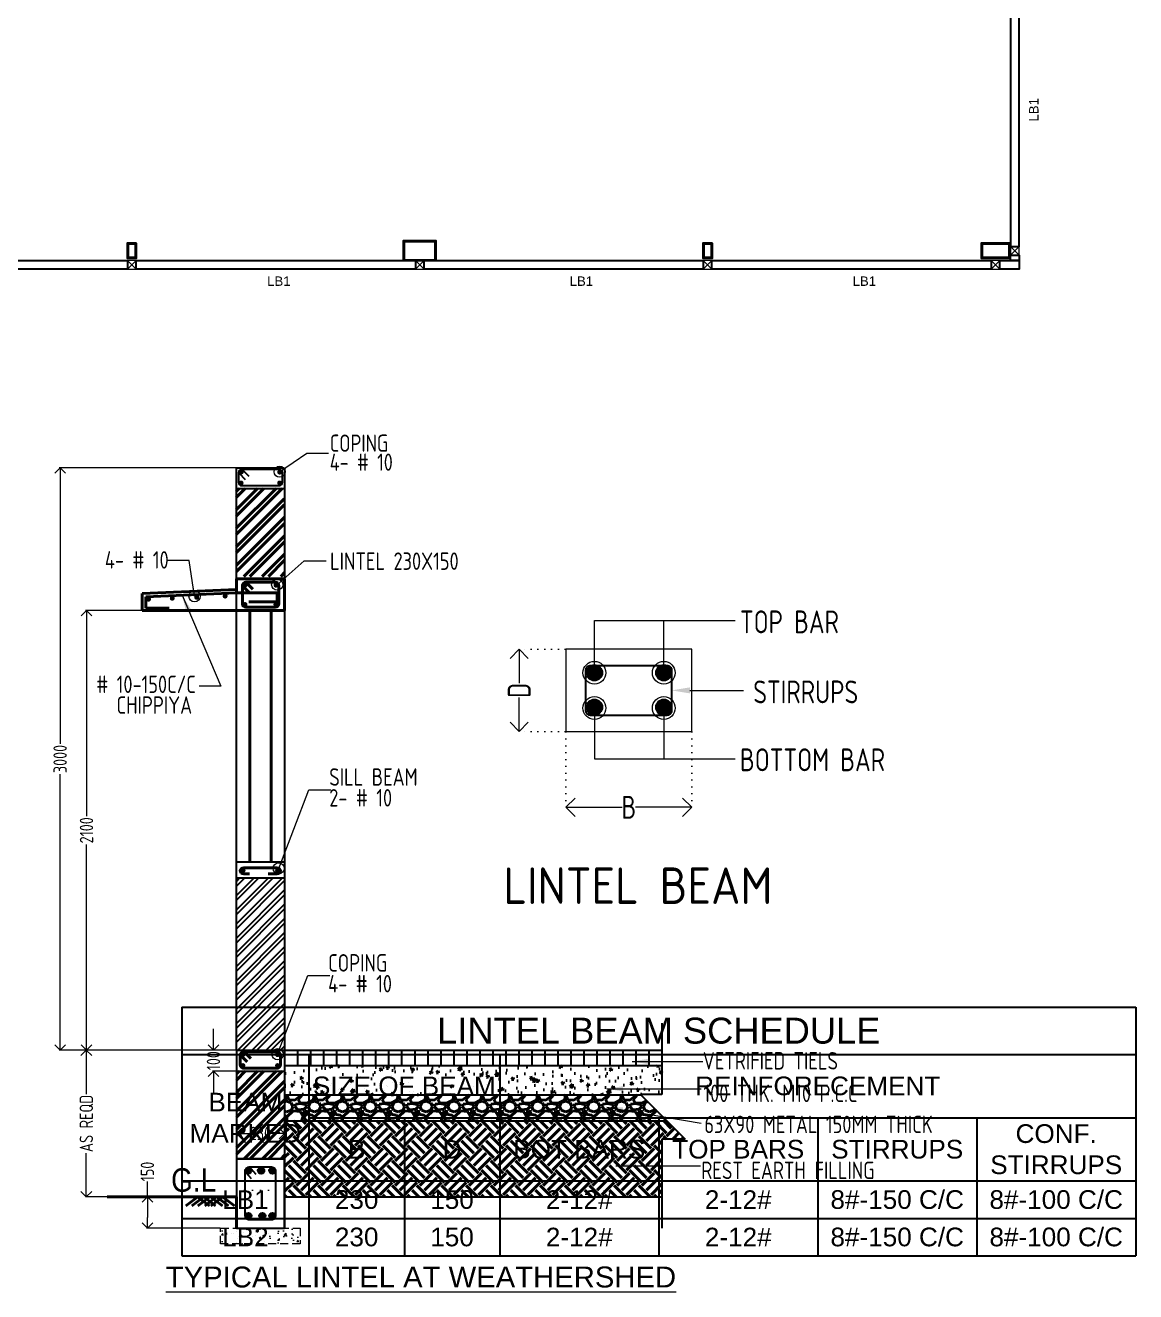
# Model space of a CAD drawing. Header units: inches. Extents: x -605 to 2991212, y -2872845 to 0.
# Drawn here: x 2612766 to 2642307, y -2129418 to -2095740 of the extents above; entities that cross this region are included whole.
import ezdxf
from ezdxf import colors
from ezdxf.entities.mleader import LeaderData, LeaderLine
from ezdxf.enums import TextEntityAlignment as Align
from ezdxf.math import Vec2, Vec3

# ---------------------------------------------------------------- set-up
doc = ezdxf.new("R2010")
doc.units = ezdxf.units.IN
doc.header["$LTSCALE"] = 600
doc.header["$MEASUREMENT"] = 0
for name, pattern in [('$AUDIT_BAD_LTYPE8', [0]), ('CONTINOUS', [0]), ('DOT', [0.25, 0, -0.25]), ('DOT2', [0.125, 0, -0.125]), ('HIDDEN', [0.375, 0.25, -0.125])]:
    doc.linetypes.add(name, pattern=pattern)
for name, color, linetype, lineweight in [('beam', 2, 'Continuous', 13), ('DIM', 251, 'Continuous', 0), ('L2', 2, 'Continuous', 20), ('L3', 3, 'Continuous', 25), ('L4', 4, 'Continuous', 30), ('L5', 10, 'Continuous', 40), ('rDIMension', 1, 'Continuous', 18), ('rPCC DASH', 9, 'HIDDEN', 15), ('rRCC 1', 3, 'Continuous', 25), ('rRCC 2', 40, 'Continuous', 15), ('rREINF 1', 1, 'Continuous', 25), ('rREINF 2', 4, 'Continuous', 25), ('rTEXT 5', 6, 'Continuous', 40), ('TEXT7', 7, 'Continuous', 30)]:
    doc.layers.add(name, color=color, linetype=linetype, lineweight=lineweight)
doc.layers.add('RC BEAM', color=130, linetype='Continuous')
doc.layers.add('see level', color=2, linetype='Continuous')
doc.layers.add('rFOUNDATION', color=7, linetype='CONTINOUS', lineweight=15, true_color=0xd26722)
doc.styles.add('DIM', font='geniso.shx', dxfattribs={"width": 0.85})
doc.styles.add('ROMANS', font='arial.ttf')
doc.styles.get("Standard").update_dxf_attribs({"font": 'arial.ttf'})
doc.styles.add('TEXT5', font='geniso.shx')
doc.dimstyles.new('DST-25$7', dxfattribs={"dimscale": 150, "dimtxt": 2.25, "dimasz": 2, "dimexe": 1.5, "dimexo": 1, "dimgap": 1, "dimtad": 1, "dimdec": 0, "dimlfac": 0.25, "dimzin": 0, "dimdsep": 46, "dimtxsty": 'ROMANS', "dimblk": 'DOT', "dimcen": 0.09, "dimdle": 1, "dimclrd": 1, "dimclre": 1, "dimclrt": 7, "dimadec": 0, "dimazin": 0, "dimtfac": 1, "dimtdec": 0, "dimtmove": 0, "dimatfit": 3, "dimfxl": 1, "dimtolj": 1, "dimtzin": 0, "dimarcsym": 0})
doc.dimstyles.new('DST-50$7', dxfattribs={"dimscale": 150, "dimtxt": 2.25, "dimasz": 2, "dimexe": 1.5, "dimexo": 1, "dimgap": 1, "dimtad": 1, "dimdec": 0, "dimlfac": 0.333333, "dimzin": 0, "dimdsep": 46, "dimtxsty": 'ROMANS', "dimblk": 'DOT', "dimcen": 0.09, "dimdle": 1, "dimclrd": 1, "dimclre": 1, "dimclrt": 7, "dimadec": 0, "dimazin": 0, "dimtfac": 1, "dimtdec": 0, "dimtmove": 0, "dimatfit": 3, "dimfxl": 1, "dimtolj": 1, "dimtzin": 0, "dimarcsym": 0})
doc.dimstyles.new('ST-100', dxfattribs={"dimscale": 100, "dimtxt": 2.5, "dimasz": 2, "dimexe": 0.18, "dimexo": 0.0625, "dimgap": 0.2, "dimtad": 0, "dimdec": 0, "dimzin": 0, "dimdsep": 46, "dimtxsty": 'DIM', "dimblk": 'OPEN90', "dimcen": 0.09, "dimclrd": 256, "dimclrt": 7, "dimadec": 0, "dimazin": 0, "dimtfac": 1, "dimtdec": 0, "dimtofl": 0, "dimtmove": 0, "dimatfit": 3, "dimldrblk": 'OPEN90', "dimfxl": 1, "dimtolj": 1, "dimtzin": 0, "dimlwd": -1, "dimarcsym": 0})
doc.dimstyles.new('ST-25', dxfattribs={"dimscale": 100, "dimtxt": 2.5, "dimasz": 2, "dimexe": 0.18, "dimexo": 0.0625, "dimgap": 0.2, "dimtad": 0, "dimdec": 0, "dimlfac": 0.25, "dimzin": 0, "dimdsep": 46, "dimtxsty": 'DIM', "dimblk": 'OPEN90', "dimcen": 0.09, "dimclrd": 256, "dimclrt": 7, "dimadec": 0, "dimazin": 0, "dimtfac": 1, "dimtdec": 0, "dimtofl": 0, "dimtmove": 0, "dimatfit": 3, "dimldrblk": 'OPEN90', "dimfxl": 1, "dimtolj": 1, "dimtzin": 0, "dimlwd": -1, "dimarcsym": 0})

# ---------------------------------------------------------------- blocks, each defined once
blk = doc.blocks.new('_Open90')
at = {"color": 0, "linetype": 'ByBlock', "lineweight": -2}
for p, q in [((0, 0), (-1, 0)), ((-0.5, 0.5), (0, 0)), ((0, 0), (-0.5, -0.5))]:
    blk.add_line(p, q, dxfattribs=at)
blk = doc.blocks.new('*D1930')
at = {"layer": 'Defpoints', "color": 0}
for p in [(1453928, -864527), (1453268, -865113), (1454637, -865113)]:
    blk.add_point(p, dxfattribs=at)
at = {"layer": 'rDIMension'}
for p, q in [((1453268, -864527), (1453268, -864244)), ((1453268, -864727), (1453268, -864913))]:
    blk.add_line(p, q, dxfattribs=at)
at = {"layer": 'rDIMension', "color": 0, "lineweight": -2}
for p, q in [((1453921, -864527), (1453250, -864527)), ((1454631, -865113), (1453250, -865113))]:
    blk.add_line(p, q, dxfattribs=at)
at = {"layer": 'rDIMension', "xscale": 200, "yscale": 200, "zscale": 200}
for p, rotation in [((1453268, -864527), 90), ((1453268, -865113), 270)]:
    blk.add_blockref('_Open90', p, dxfattribs=dict(at, rotation=rotation))
at = {"layer": 'rDIMension', "color": 7, "insert": (1453268, -864054), "char_height": 250, "attachment_point": 5, "rotation": 90, "style": 'DIM'}
blk.add_mtext('\\A1;150', dxfattribs=at)
blk = doc.blocks.new('*D1931')
at = {"layer": 'Defpoints', "color": 0}
for p in [(1454502, -861788), (1454931, -861788), (1454931, -862180)]:
    blk.add_point(p, dxfattribs=at)
at = {"layer": 'rDIMension'}
for p, q in [((1454502, -861588), (1454502, -861388)), ((1454502, -862380), (1454502, -862580))]:
    blk.add_line(p, q, dxfattribs=at)
at = {"layer": 'rDIMension', "color": 0, "lineweight": -2}
for p, q in [((1454925, -861788), (1454484, -861788)), ((1454925, -862180), (1454484, -862180))]:
    blk.add_line(p, q, dxfattribs=at)
at = {"layer": 'rDIMension', "xscale": 200, "yscale": 200, "zscale": 200}
for p, rotation in [((1454502, -861788), 270), ((1454502, -862180), 90)]:
    blk.add_blockref('_Open90', p, dxfattribs=dict(at, rotation=rotation))
at = {"layer": 'rDIMension', "color": 7, "insert": (1454502, -861984), "char_height": 250, "attachment_point": 5, "rotation": 90, "style": 'DIM'}
blk.add_mtext('\\A1;100', dxfattribs=at)
blk = doc.blocks.new('*D1932')
at = {"layer": 'Defpoints', "color": 0}
for p in [(1454931, -863343), (1454931, -864313), (1455831, -864313)]:
    blk.add_point(p, dxfattribs=at)
at = {"layer": 'rDIMension', "color": 0, "lineweight": -2}
for p, q in [((1454931, -864307), (1454931, -863325)), ((1455831, -864307), (1455831, -863325))]:
    blk.add_line(p, q, dxfattribs=at)
at = {"layer": 'rDIMension'}
for p, q in [((1455131, -863343), (1455169, -863343)), ((1455631, -863343), (1455592, -863343))]:
    blk.add_line(p, q, dxfattribs=at)
at = {"layer": 'rDIMension', "xscale": 200, "yscale": 200, "zscale": 200, "rotation": 180}
blk.add_blockref('_Open90', (1454931, -863343), dxfattribs=at)
at = {"layer": 'rDIMension', "xscale": 200, "yscale": 200, "zscale": 200}
blk.add_blockref('_Open90', (1455831, -863343), dxfattribs=at)
at = {"layer": 'rDIMension', "color": 7, "insert": (1455381, -863343), "char_height": 250, "attachment_point": 5, "style": 'DIM'}
blk.add_mtext('\\A1;230', dxfattribs=at)
blk = doc.blocks.new('_Dot')
at = {"color": 0, "linetype": 'ByBlock', "lineweight": -2}
blk.add_line((-0.5, 0), (-1, 0), dxfattribs=at)
at = {"color": 0, "linetype": 'ByBlock', "const_width": 0.5}
blk.add_lwpolyline([(-0.25, 0, 1), (0.25, 0, 1)], format="xyb", close=True, dxfattribs=at)
blk = doc.blocks.new('*D1933')
at = {"layer": 'Defpoints', "color": 0}
for p in [(1452127, -861788), (1454931, -861788), (1452410, -864527)]:
    blk.add_point(p, dxfattribs=at)
at = {"layer": 'rDIMension', "color": 0, "lineweight": -2}
for p, q in [((1454925, -861788), (1452109, -861788)), ((1452404, -864527), (1452109, -864527))]:
    blk.add_line(p, q, dxfattribs=at)
at = {"layer": 'rDIMension'}
for p, q in [((1452127, -861988), (1452127, -862607)), ((1452127, -864327), (1452127, -863709))]:
    blk.add_line(p, q, dxfattribs=at)
at = {"layer": 'rDIMension', "xscale": 200, "yscale": 200, "zscale": 200}
for p, rotation in [((1452127, -861788), 90), ((1452127, -864527), 270)]:
    blk.add_blockref('_Open90', p, dxfattribs=dict(at, rotation=rotation))
at = {"layer": 'rDIMension', "color": 7, "insert": (1452127, -863158), "char_height": 250, "attachment_point": 5, "rotation": 90, "style": 'DIM'}
blk.add_mtext('\\A1;AS REQD', dxfattribs=at)
blk = doc.blocks.new('*D1934')
at = {"layer": 'Defpoints', "color": 0}
for p in [(1452130, -853573), (1453170, -853573), (1454931, -861788)]:
    blk.add_point(p, dxfattribs=at)
at = {"layer": 'rDIMension', "color": 0, "lineweight": -2}
for p, q in [((1453164, -853573), (1452112, -853573)), ((1454925, -861788), (1452112, -861788))]:
    blk.add_line(p, q, dxfattribs=at)
at = {"layer": 'rDIMension'}
for p, q in [((1452130, -853773), (1452130, -857416)), ((1452130, -861588), (1452130, -857945))]:
    blk.add_line(p, q, dxfattribs=at)
at = {"layer": 'rDIMension', "xscale": 200, "yscale": 200, "zscale": 200}
for p, rotation in [((1452130, -853573), 90), ((1452130, -861788), 270)]:
    blk.add_blockref('_Open90', p, dxfattribs=dict(at, rotation=rotation))
at = {"layer": 'rDIMension', "color": 7, "insert": (1452130, -857681), "char_height": 250, "attachment_point": 5, "rotation": 90, "style": 'DIM'}
blk.add_mtext('\\A1;2100', dxfattribs=at)
blk = doc.blocks.new('*D1935')
at = {"layer": 'Defpoints', "color": 0}
for p in [(1451637, -850909), (1454931, -850909), (1453517, -861788)]:
    blk.add_point(p, dxfattribs=at)
at = {"layer": 'rDIMension', "color": 0, "lineweight": -2}
for p, q in [((1454925, -850909), (1451619, -850909)), ((1453510, -861788), (1451619, -861788))]:
    blk.add_line(p, q, dxfattribs=at)
at = {"layer": 'rDIMension'}
for p, q in [((1451637, -851109), (1451637, -856063)), ((1451637, -861588), (1451637, -856635))]:
    blk.add_line(p, q, dxfattribs=at)
at = {"layer": 'rDIMension', "xscale": 200, "yscale": 200, "zscale": 200}
for p, rotation in [((1451637, -850909), 90), ((1451637, -861788), 270)]:
    blk.add_blockref('_Open90', p, dxfattribs=dict(at, rotation=rotation))
at = {"layer": 'rDIMension', "color": 7, "insert": (1451637, -856349), "char_height": 250, "attachment_point": 5, "rotation": 90, "style": 'DIM'}
blk.add_mtext('\\A1;3000', dxfattribs=at)
blk = doc.blocks.new('*D35')
at = {"layer": 'Defpoints', "color": 0, "transparency": 16777216}
for p in [(1462142, -841619), (1461630, -842519), (1462142, -842519)]:
    blk.add_point(p, dxfattribs=at)
at = {"layer": 'rDIMension', "color": 0, "linetype": 'DOT2', "lineweight": -2, "transparency": 16777216}
for p, q in [((1462135, -841619), (1461612, -841619)), ((1462135, -842519), (1461612, -842519))]:
    blk.add_line(p, q, dxfattribs=at)
at = {"layer": 'rDIMension', "transparency": 16777216}
for p, q in [((1461630, -841819), (1461630, -841990)), ((1461630, -842319), (1461630, -842148))]:
    blk.add_line(p, q, dxfattribs=at)
at = {"layer": 'rDIMension', "transparency": 16777216, "xscale": 200, "yscale": 200, "zscale": 200}
for p, rotation in [((1461630, -841619), 90), ((1461630, -842519), 270)]:
    blk.add_blockref('_Open90', p, dxfattribs=dict(at, rotation=rotation))
at = {"layer": 'rDIMension', "color": 7, "transparency": 16777216, "insert": (1461630, -842069), "char_height": 250, "attachment_point": 5, "rotation": 90, "style": 'DIM'}
blk.add_mtext('\\A1;D', dxfattribs=at)
blk = doc.blocks.new('_Origin')
at = {"color": 0, "linetype": 'ByBlock', "lineweight": -2}
blk.add_line((0, 0), (-1, 0), dxfattribs=at)
blk.add_circle((0, 0), 0.5, dxfattribs=at)
blk = doc.blocks.new('*D36')
at = {"layer": 'Defpoints', "color": 0, "transparency": 16777216}
for p in [(1462142, -842519), (1463522, -842519), (1463522, -843350)]:
    blk.add_point(p, dxfattribs=at)
at = {"layer": 'rDIMension', "color": 0, "linetype": 'DOT2', "lineweight": -2, "transparency": 16777216}
for p, q in [((1462142, -842525), (1462142, -843368)), ((1463522, -842525), (1463522, -843368))]:
    blk.add_line(p, q, dxfattribs=at)
at = {"layer": 'rDIMension', "transparency": 16777216}
for p, q in [((1462342, -843350), (1462759, -843350)), ((1463322, -843350), (1462905, -843350))]:
    blk.add_line(p, q, dxfattribs=at)
at = {"layer": 'rDIMension', "transparency": 16777216, "xscale": 200, "yscale": 200, "zscale": 200, "rotation": 180}
blk.add_blockref('_Open90', (1462142, -843350), dxfattribs=at)
at = {"layer": 'rDIMension', "transparency": 16777216, "xscale": 200, "yscale": 200, "zscale": 200}
blk.add_blockref('_Open90', (1463522, -843350), dxfattribs=at)
at = {"layer": 'rDIMension', "color": 7, "transparency": 16777216, "insert": (1462832, -843350), "char_height": 250, "attachment_point": 5, "style": 'DIM'}
blk.add_mtext('\\A1;B', dxfattribs=at)
blk = doc.blocks.new('*T39')
at = {"layer": 'see level', "color": 0, "linetype": 'ByBlock', "lineweight": -2, "transparency": 16777216}
for p, q in [((0, 0), (25378, 0)), ((0, 0), (0, -6608)), ((25378, 0), (25378, -6608)), ((0, -1252), (25378, -1252)), ((3384, -1252), (3384, -6608)), ((8459, -1252), (8459, -6608)), ((3384, -2936), (25378, -2936)), ((5921, -2936), (5921, -6608)), ((12689, -2936), (12689, -6608)), ((16919, -2936), (16919, -6608)), ((21148, -2936), (21148, -6608)), ((0, -4619), (25378, -4619)), ((0, -5613), (25378, -5613)), ((0, -6608), (25378, -6608))]:
    blk.add_line(p, q, dxfattribs=at)
at = {"layer": 'see level', "color": 0, "linetype": 'ByBlock', "transparency": 16777216, "attachment_point": 5}
for s, insert, char_height, width in [('LINTEL BEAM SCHEDULE', (12689, -626), 690.58, 25046.34), ('SIZE OF BEAM', (5921, -2094), 497.22, 4744.08), ('REINFORECEMENT', (16919, -2094), 497.22, 16587.07), ('BEAM MARKED', (1692, -2936), 497.22, 3052.23), ('CONF. STIRRUPS', (23263, -3777), 497.22, 3898.16), ('B', (4653, -3777), 497, 2206.3), ('D', (7190, -3777), 497, 2206.3), ('BOT BARS', (10574, -3777), 497.2, 3898.16), ('TOP BARS', (14804, -3777), 497.2, 3898.16), ('STIRRUPS', (19033, -3777), 497.2, 3898.16), ('LB1', (1692, -5116), 497.2, 3052.23), ('230', (4653, -5116), 497.2, 2206.3), ('150', (7190, -5116), 497.2, 2206.3), ('2-12#', (10574, -5116), 497.2, 3898.16), ('2-12#', (14804, -5116), 497.2, 3898.16), ('8#-150 C/C', (19033, -5116), 497.2, 3898.16), ('8#-100 C/C', (23263, -5116), 497.2, 3898.16), ('LB2', (1692, -6111), 497.2, 3052.23), ('230', (4653, -6111), 497.2, 2206.3), ('150', (7190, -6111), 497.2, 2206.3), ('2-12#', (10574, -6111), 497.2, 3898.16), ('2-12#', (14804, -6111), 497.2, 3898.16), ('8#-150 C/C', (19033, -6111), 497.2, 3898.16), ('8#-100 C/C', (23263, -6111), 497.2, 3898.16)]:
    blk.add_mtext(s, dxfattribs=dict(at, insert=insert, char_height=char_height, width=width))
blk = doc.blocks.new('LIWA')
at = {"layer": 'L5'}
h = blk.add_hatch(dxfattribs=at)
h.set_pattern_fill('ANSI32', scale=652.051866)
h.set_pattern_definition([(45, (-3529267.34, -264483.83), (-172.901361, 172.901361), []), (45, (-3529152.08, -264483.83), (-172.901361, 172.901361), [])])
h.paths.add_polyline_path([(1455825.2, -851295.7), (1454925.4, -851295.7), (1454930.8, -852938.7), (1455830.6, -852938.7)])
at = {"layer": 'L5', "lineweight": -3}
h = blk.add_hatch(dxfattribs=at)
h.set_pattern_fill('ANSI32', scale=500)
h.set_pattern_definition([(45, (-2503029.22, -433590.58), (-132.5825215, 132.5825215), []), (45, (-2502940.84, -433590.58), (-132.5825215, 132.5825215), [])])
h.paths.add_polyline_path([(1455830.6, -858567.4), (1454930.8, -858567.4), (1454930.8, -861788.5), (1455830.6, -861788.5)])
at = {"layer": 'L5'}
h = blk.add_hatch(dxfattribs=at)
h.set_pattern_fill('AR-CONC', scale=65.205187)
h.set_pattern_definition([(50, (941679, -914673.88), (467.69084, -40.91765), [48.9039, -537.9428]), (355, (941679, -914673.9), (-90.47307, 490.4683), [39.1231, -430.35423]), (100.45144, (941717.96, -914677.3), (377.21777, 449.55063), [41.5619, -457.18102]), (46.1842, (941679, -914543.47), (695.8967, -107.92716), [73.3558, -806.9142]), (96.63564, (941737, -914552.46), (609.4481, 635.17585), [62.3429, -685.7719]), (351.18416, (941679, -914543.5), (609.4481, 635.1759), [58.6847, -645.5313]), (21, (941744.2, -914576.07), (389.21436, -262.5284), [48.9039, -537.9428]), (326, (941744.2, -914576.07), (158.6542, 472.83544), [39.1231, -430.35423]), (71.45144, (941776.62, -914597.95), (547.86857, 210.30704), [41.5619, -457.18102]), (37.5, (941678.98, -914673.88), (7.928856, 217.06406), [0, -425.13782, 0, -436.87475, 0, -431.98436]), (7.5, (941678.98, -914673.88), (171.53498, 257.17689), [0, -249.08381, 0, -415.35704, 0, -164.6431]), (327.5, (941533.58, -914673.88), (348.079916, -14.706946), [0, -163.01297, 0, -508.60046, 0, -674.87368]), (317.5, (941468.37, -914673.88), (380.26763, 65.27364), [0, -211.91686, 0, -337.76287, 0, -479.25812])])
h.paths.add_polyline_path([(1455830.6, -862076.8), (1455830.6, -862625), (1462491, -862625), (1462479.7, -862613.7), (1462882.5, -862613.7), (1462882.5, -862076.8)])
h = blk.add_hatch(dxfattribs=at)
h.set_pattern_fill('ANSI32', scale=652.051866)
h.set_pattern_definition([(45, (965481.82, -887778.98), (-172.90136, 172.90136), []), (45, (965597.1, -887778.98), (-172.90136, 172.90136), [])])
h.paths.add_polyline_path([(1454930.8, -862179.7), (1455830.6, -862179.7), (1455830.6, -863815.5), (1454930.8, -863815.5)])
h = blk.add_hatch(dxfattribs=at)
h.set_pattern_fill('GRAVEL', scale=521.641493)
h.set_pattern_definition([(228.0127875, (942054.566, -914152.235), (-4173.1319427, -4694.7734356), [70.17956, -6947.78897]), (184.9697407, (942007.619, -914204.4), (6259.6979141, 521.6414928), [120.43033, -11922.5987]), (132.510447, (941887.64, -914214.832), (5216.4149284, -5738.0564213), [84.917, -8406.7913]), (267.273689, (941684.2, -914345.243), (521.6414928, 10432.8298568), [109.66886, -10857.2155]), (292.833654, (941678.985, -914454.788), (-2608.2074642, 6259.6979141), [107.539, -10646.37587]), (357.273689, (941720.716, -914553.9), (-10432.8298568, 521.6414928), [109.66886, -10857.2155]), (37.6942405, (941830.26, -914559.116), (-6781.3394069, -5216.4149284), [145.03146, -14358.1031]), (72.2553284, (941945.022, -914470.437), (3651.4904499, 11476.1128425), [136.92463, -13555.54354]), (121.4295656, (941986.753, -914340.026), (-4173.1319427, 6781.3394069), [110.04027, -10893.99907]), (175.236358, (941929.372, -914246.13), (5738.0564213, -521.641493), [125.62796, -6155.7674]), (222.3974378, (941804.179, -914235.698), (-6259.6979141, -5738.05642125), [162.4642, -16083.96777]), (138.814075, (942200.626, -914350.46), (-3651.49045, 3129.848957), [55.451, -5489.6741]), (171.4692344, (942158.895, -914313.944), (6781.3394069, -1043.2829857), [105.4952, -10444.0511]), (225, (942054.57, -914298.3), (-6e-14, -521.6415), [73.77106, -663.9414]), (203.19859, (942018.05, -914235.7), (2608.207464, 1043.282986), [39.72717, -3932.9761]), (291.80141, (941981.54, -914251.35), (-521.641493, 1564.924479), [56.18235, -2752.94306]), (30.963757, (942002.4, -914303.51), (1564.924479, 1043.282986), [91.2502, -2950.41623]), (161.56505, (942080.65, -914256.56), (1043.282986, -521.641493), [65.98295, -1583.5923]), (16.3895403, (941678.985, -914251.347), (5216.4149284, 1564.9244785), [92.43487, -9151.07593]), (70.346176, (941767.664, -914225.265), (-2086.5659714, -5738.0564213), [77.54775, -7677.21055]), (293.19859, (942080.65, -914152.235), (-1043.282986, 2608.207464), [79.4538, -3893.24943]), (343.6104597, (942111.947, -914225.265), (-5216.4149284, 1564.9244785), [92.43487, -9151.07593]), (339.443955, (941678.985, -914574.765), (-2608.207464, 1043.282986), [89.1381, -4367.76877]), (294.7751406, (941762.447, -914606.064), (-2608.2074642, 5738.0564213), [74.6876, -7394.08197]), (66.80141, (942085.865, -914673.88), (1043.282986, 2608.207464), [79.4538, -3893.24943]), (17.3540246, (942117.163, -914600.847), (-6781.339407, -2086.5659714), [87.4433, -8656.86155]), (69.443955, (941830.26, -914673.88), (-1043.282986, -2608.207464), [44.56905, -4412.3378]), (101.309932, (942054.57, -914673.88), (-521.641493, 2086.565971), [26.5985, -2633.26165]), (165.963757, (942049.35, -914647.8), (1564.92448, -521.641493), [107.539, -2043.24397]), (186.009006, (941945.022, -914621.713), (5216.4149284, 521.6414928), [99.6596, -9866.2871]), (303.690068, (942002.4, -914350.46), (-521.641493, 1043.282986), [75.2322, -1805.57297]), (353.1572266, (942044.134, -914413.056), (8867.9053783, -1043.2829857), [131.3462, -13003.251]), (60.945396, (942174.544, -914428.705), (-2086.5659714, -3651.49045), [53.7061, -5316.92175]), (90, (942200.6, -914381.76), (-521.6415, 521.6415), [31.2985, -490.343]), (120.256437, (941934.59, -914606.064), (2086.5659714, -3651.49045), [72.4685, -7174.4067]), (48.0127875, (941898.074, -914543.467), (4173.1319427, 4694.7734356), [140.3591, -6877.6094]), (0, (941991.97, -914439.14), (521.6415, 521.6415), [135.6268, -386.0147]), (325.3048465, (942127.596, -914439.138), (5216.4149284, -3651.4904499), [82.4788, -8165.39737]), (254.054604, (942195.41, -914486.086), (-521.641493, -2086.565971), [75.95204, -3721.65535]), (207.6459754, (942174.544, -914559.116), (-9911.188364, -5216.4149284), [123.66294, -12242.65155]), (175.4260787, (942065, -914616.496), (-6781.3394069, 521.6414928), [130.82716, -12951.8749])])
h.paths.add_polyline_path([(1455830.6, -863108.5), (1462974.5, -863108.5), (1462491, -862625), (1462491, -862625), (1455830.6, -862625)])
h = blk.add_hatch(dxfattribs=at)
h.set_pattern_fill('EARTH', scale=1304.103732, angle=45)
h.set_pattern_definition([(45, (941679, -914673.88), (0, 461.0703), [326.02593, -326.02593]), (45, (941592.53, -914587.43), (0, 461.0703), [326.02593, -326.02593]), (45, (941506.08, -914500.98), (0, 461.0703), [326.02593, -326.02593]), (135, (941506.08, -914443.34), (-461.0703, 4e-14), [326.02593, -326.02593]), (135, (941592.53, -914356.9), (-461.0703, 4e-14), [326.02593, -326.02593]), (135, (941679, -914270.44), (-461.0703, 4e-14), [326.02593, -326.02593])])
h.paths.add_polyline_path([(1455830.6, -864527.1), (1455830.6, -863108.5), (1462974.5, -863108.5), (1463316.5, -863450.5), (1462882.5, -863450.5), (1462882.5, -864527.1)])
at = {"layer": 'rPCC DASH'}
h = blk.add_hatch(dxfattribs=at)
h.set_pattern_fill('AR-CONC', color=256, scale=49.000729)
h.set_pattern_definition([(50, (1243704.2, -911941.34), (351.46272, -30.749), [36.75055, -404.256]), (355, (1243704.2, -911941.34), (-67.98917, 368.57963), [29.40044, -323.4048]), (100.45144, (1243733.5, -911943.9), (283.47355, 337.8306), [31.23316, -343.56475]), (46.1842, (1243704.2, -911843.34), (522.956, -81.10565), [55.1258, -606.384]), (96.63564, (1243747.8, -911850.1), (457.9912, 477.3252), [46.8498, -515.3474]), (351.18416, (1243704.2, -911843.34), (457.9912, 477.3252), [44.1007, -485.1072]), (21, (1243753.2, -911867.84), (292.4888, -197.2862), [36.75055, -404.256]), (326, (1243753.2, -911867.84), (119.2263, 355.3288), [29.40044, -323.4048]), (71.45144, (1243777.57, -911884.28), (411.7151, 158.0426), [31.23316, -343.56475]), (37.5, (1243704.2, -911941.34), (5.95842, 163.120416), [0, -319.48476, 0, -328.30489, 0, -324.62983]), (7.5, (1243704.2, -911941.34), (128.90599, 193.26462), [0, -187.18279, 0, -312.13465, 0, -123.72684]), (327.5, (1243594.93, -911941.34), (261.57689, -11.05205), [0, -122.50182, 0, -382.20569, 0, -507.15755]), (317.5, (1243545.92, -911941.34), (285.76548, 49.05217), [0, -159.25237, 0, -253.82378, 0, -360.15536])])
h.paths.add_polyline_path([(1456124.6, -865112.7), (1454636.8, -865112.7), (1454636.8, -865406.7), (1456124.6, -865406.7)])
at = {"layer": 'rREINF 2'}
h = blk.add_hatch(color=256, dxfattribs=at)
h.dxf.hatch_style = 1
h.paths.add_polyline_path([(1455214.6, -864037.3, 1), (1455097, -864037.3, 1)])
h = blk.add_hatch(color=256, dxfattribs=at)
h.dxf.hatch_style = 1
h.paths.add_polyline_path([(1455452.4, -864037.3, 1), (1455334.8, -864037.3, 1)])
h = blk.add_hatch(color=256, dxfattribs=at)
h.dxf.hatch_style = 1
h.paths.add_polyline_path([(1455662.5, -864037.3, 1), (1455544.9, -864037.3, 1)])
h = blk.add_hatch(color=256, dxfattribs=at)
h.dxf.hatch_style = 1
h.paths.add_polyline_path([(1455214.6, -864885.1, 1), (1455097, -864885.1, 1)])
h = blk.add_hatch(color=256, dxfattribs=at)
h.dxf.hatch_style = 1
h.paths.add_polyline_path([(1455475.1, -864885.1, 1), (1455357.5, -864885.1, 1)])
h = blk.add_hatch(color=256, dxfattribs=at)
h.dxf.hatch_style = 1
h.paths.add_polyline_path([(1455662.5, -864885.1, 1), (1455544.9, -864885.1, 1)])
at = {"layer": 'DIM', "color": 4, "linetype": 'DOT'}
blk.add_line((1454930.8, -864401.1), (1455830.6, -864401.1), dxfattribs=at)
at = {"layer": 'L2'}
blk.add_line((1454930.8, -864527.1), (1452409.9, -864527.1), dxfattribs=at)
at = {"layer": 'L3'}
for p, q in [((1454930.8, -861788.5), (1454930.8, -850909.1)), ((1454930.8, -850909.1), (1455819.8, -850909.1)), ((1455830.6, -850909.1), (1455830.6, -861788.5)), ((1454930.8, -851295.7), (1455819.8, -851295.7)), ((1454930.8, -858267.4), (1455830.6, -858267.4)), ((1454930.8, -858567.4), (1455830.6, -858567.4)), ((1462882.5, -861286.5), (1462882.5, -862613.7)), ((1454930.8, -861788.5), (1454930.8, -865112.7)), ((1454930.8, -861788.5), (1455830.6, -861788.5)), ((1455830.6, -861788.5), (1455830.6, -865112.7)), ((1455830.6, -861788.5), (1462882.5, -861788.5)), ((1455830.6, -862076.8), (1462882.5, -862076.8)), ((1454930.8, -862179.7), (1455830.6, -862179.7)), ((1455830.6, -862625), (1462491, -862625)), ((1462882.5, -862613.7), (1462479.7, -862613.7)), ((1462479.7, -862613.7), (1463316.5, -863450.5)), ((1455830.6, -863108.5), (1462974.5, -863108.5)), ((1463316.5, -863450.5), (1462882.5, -863450.5)), ((1462882.5, -863450.5), (1462882.5, -865115.3)), ((1454930.8, -863815.5), (1455830.6, -863815.5)), ((1455830.6, -864527.1), (1462882.5, -864527.1))]:
    blk.add_line(p, q, dxfattribs=at)
at = {"layer": 'L4'}
for points, const_width in [([(1455001.2, -850987.6, 1), (1455046.3, -850987.6, 1)], 45.1), ([(1455717, -850992.6, 1), (1455762.1, -850992.6, 1)], 45.1), ([(1454997, -851192.8, 1), (1455042.1, -851192.8, 1)], 45.1), ([(1455715.8, -851192.8, 1), (1455760.9, -851192.8, 1)], 45.1), ([(1455074.2, -853097.9, 1), (1455119.9, -853097.9, 1)], 45.6), ([(1455647.9, -853103, 1), (1455693.5, -853103, 1)], 45.6), ([(1453266.9, -853364.7, 1), (1453312.6, -853364.7, 1)], 45.6), ([(1453710.1, -853347.2, 1), (1453755.8, -853347.2, 1)], 45.6), ([(1454166.7, -853329.6, 1), (1454212.3, -853329.6, 1)], 45.6), ([(1454698.3, -853306.6, 1), (1454744, -853306.6, 1)], 45.6), ([(1455070, -853463.9, 1), (1455115.7, -853463.9, 1)], 45.6), ([(1455646.7, -853463.9, 1), (1455692.3, -853463.9, 1)], 45.6), ([(1455033.5, -858429.8, 1), (1455079.1, -858429.8, 1)], 45.6), ([(1455678.3, -858435, 1), (1455723.9, -858435, 1)], 45.6), ([(1455033.5, -861867.9, 1), (1455079.1, -861867.9, 1)], 45.6), ([(1455678.3, -861873, 1), (1455723.9, -861873, 1)], 45.6), ([(1455029.3, -862075.7, 1), (1455074.9, -862075.7, 1)], 45.6), ([(1455677.1, -862075.7, 1), (1455722.7, -862075.7, 1)], 45.6)]:
    blk.add_lwpolyline(points, format="xyb", close=True, dxfattribs=dict(at, const_width=const_width))
at = {"layer": 'L5', "lineweight": -3}
for p, q in [((1454980.4, -851009.1), (1455096.5, -851125.6)), ((1455048, -850947.7), (1455164.2, -851064.2))]:
    blk.add_line(p, q, dxfattribs=at)
at = {"layer": 'L5', "color": 2}
for p, q in [((1454930.8, -853181.4), (1453170.2, -853259.7)), ((1454930.8, -853181.4), (1454930.8, -852985.8)), ((1454930.8, -852985.8), (1455830.6, -852985.8)), ((1454930.8, -853259.7), (1454930.8, -853181.4)), ((1455830.6, -852985.8), (1455830.6, -853572.6)), ((1453170.2, -853572.6), (1453170.2, -853259.7)), ((1454930.8, -853572.6), (1453170.2, -853572.6)), ((1455830.6, -853572.6), (1454930.8, -853572.6)), ((1455183.2, -853572.6), (1455183.2, -858267.4)), ((1455578.2, -853572.6), (1455578.2, -858267.4)), ((1454930.8, -864527.1), (1452519, -864527.1)), ((1454930.8, -865112.7), (1454930.8, -864527.1))]:
    blk.add_line(p, q, dxfattribs=at)
at = {"layer": 'L5'}
for p, q in [((1455053.1, -853119.7), (1455170.7, -853237.6)), ((1455121.6, -853057.5), (1455239.2, -853175.5)), ((1454933.6, -853244.3), (1453241.5, -853319.5)), ((1453241.5, -853319.5), (1453241.5, -853529.6)), ((1454930.8, -853244.5), (1455695.6, -853244.5)), ((1455695.6, -853410.5), (1455163, -853410.5)), ((1455695.6, -853244.5), (1455695.6, -853410.5)), ((1453241.5, -853529.6), (1453671.9, -853529.6)), ((1455012.4, -861889.7), (1455130, -862007.6)), ((1455080.8, -861827.5), (1455198.4, -861945.5)), ((1454210.9, -864527.1), (1453988.5, -864695.3)), ((1454320.1, -864527.1), (1454097.6, -864695.3)), ((1454204.3, -864527.1), (1454426.8, -864695.3)), ((1454435.8, -864527.1), (1454213.4, -864695.3)), ((1454320.1, -864527.1), (1454542.5, -864695.3)), ((1454562.5, -864527.1), (1454340, -864695.3)), ((1454446.7, -864527.1), (1454669.2, -864695.3)), ((1454678.2, -864527.1), (1454455.8, -864695.3)), ((1454562.5, -864527.1), (1454784.9, -864695.3)), ((1454671.7, -864527.1), (1454894.1, -864695.3))]:
    blk.add_line(p, q, dxfattribs=at)
at = {"layer": 'L5', "lineweight": -3}
blk.add_lwpolyline([(1455035.2, -851242.4), (1455727.1, -851242.4, 0.4142136), (1455791.5, -851178), (1455791.5, -851003.5, 0.4142136), (1455727.1, -850939), (1455035.2, -850939, 0.4142136), (1454970.8, -851003.5), (1454970.8, -851178, 0.4142136)], format="xyb", close=True, dxfattribs=at)
at = {"layer": 'L5'}
for points in [[(1455108.6, -853514.1), (1455658.1, -853514.1, 0.4142136), (1455723.3, -853448.9), (1455723.3, -853114, 0.4142136), (1455658.1, -853048.8), (1455108.6, -853048.8, 0.4142136), (1455043.4, -853114), (1455043.4, -853448.9, 0.4142136)], [(1455067.9, -862125.9), (1455688.5, -862125.9, 0.4142136), (1455753.7, -862060.7), (1455753.7, -861884, 0.4142136), (1455688.5, -861818.8), (1455067.9, -861818.8, 0.4142136), (1455002.7, -861884), (1455002.7, -862060.7, 0.4142136)]]:
    blk.add_lwpolyline(points, format="xyb", close=True, dxfattribs=at)
blk.add_lwpolyline([(1455523.6, -858491.7), (1455688.5, -858491.7, 0.4142136), (1455753.7, -858426.5), (1455753.7, -858445.9, 0.4142136), (1455688.5, -858380.7), (1455067.9, -858380.7, 0.4142136), (1455002.7, -858445.9), (1455002.7, -858426.5, 0.4142136), (1455067.9, -858491.7), (1455178.9, -858491.7)], format="xyb", dxfattribs=at)
at = {"layer": 'rPCC DASH'}
blk.add_lwpolyline([(1454636.8, -865112.7), (1456124.6, -865112.7), (1456124.6, -865406.7), (1454636.8, -865406.7)], close=True, dxfattribs=at)
at = {"layer": 'rRCC 1'}
blk.add_lwpolyline([(1454930.8, -865112.7), (1455830.6, -865112.7), (1455830.6, -863815.5), (1454930.8, -863815.5)], close=True, dxfattribs=at)
at = {"layer": 'rREINF 1'}
for p, q in [((1455202.2, -864001.1), (1455297.3, -864101)), ((1455109.4, -864073.4), (1455204.6, -864182.7))]:
    blk.add_line(p, q, dxfattribs=at)
blk.add_lwpolyline([(1455171.3, -864952.3), (1455590, -864952.3, 0.4142136), (1455670.2, -864872.2), (1455670.2, -864056, 0.4142136), (1455590, -863975.8), (1455171.3, -863975.8, 0.4142136), (1455091.1, -864056), (1455091.1, -864872.2, 0.4142136)], format="xyb", close=True, dxfattribs=at)
at = {"layer": 'rREINF 2'}
for centre in [(1455155.8, -864037.3), (1455393.6, -864037.3), (1455603.7, -864037.3), (1455155.8, -864885.1), (1455416.3, -864885.1), (1455603.7, -864885.1)]:
    blk.add_circle(centre, 58.8, dxfattribs=at)
at = {"layer": 'see level', "color": 3, "linetype": 'ByBlock'}
for points in [[(1456073.8, -861788.5), (1456073.8, -862076.8)], [(1456317, -861788.5), (1456317, -862076.8)], [(1456560.1, -861788.5), (1456560.1, -862076.8)], [(1456803.3, -861788.5), (1456803.3, -862076.8)], [(1457046.5, -861788.5), (1457046.5, -862076.8)], [(1457289.7, -861788.5), (1457289.7, -862076.8)], [(1457532.9, -861788.5), (1457532.9, -862076.8)], [(1457776, -861788.5), (1457776, -862076.8)], [(1458019.2, -861788.5), (1458019.2, -862076.8)], [(1458262.4, -861788.5), (1458262.4, -862076.8)], [(1458505.6, -861788.5), (1458505.6, -862076.8)], [(1458748.8, -861788.5), (1458748.8, -862076.8)], [(1458991.9, -861788.5), (1458991.9, -862076.8)], [(1459235.1, -861788.5), (1459235.1, -862076.8)], [(1459478.3, -861788.5), (1459478.3, -862076.8)], [(1459721.5, -861788.5), (1459721.5, -862076.8)], [(1459964.7, -861788.5), (1459964.7, -862076.8)], [(1460207.8, -861788.5), (1460207.8, -862076.8)], [(1460451, -861788.5), (1460451, -862076.8)], [(1460694.2, -861788.5), (1460694.2, -862076.8)], [(1460937.4, -861788.5), (1460937.4, -862076.8)], [(1461180.6, -861788.5), (1461180.6, -862076.8)], [(1461423.7, -861788.5), (1461423.7, -862076.8)], [(1461666.9, -861788.5), (1461666.9, -862076.8)], [(1461910.1, -861788.5), (1461910.1, -862076.8)], [(1462153.3, -861788.5), (1462153.3, -862076.8)], [(1462396.5, -861788.5), (1462396.5, -862076.8)], [(1462639.6, -861788.5), (1462639.6, -862076.8)], [(1462882.8, -861788.5), (1462882.8, -862076.8)]]:
    blk.add_lwpolyline(points, dxfattribs=at)
at = {"layer": 'rRCC 2', "color": 7, "style": 'DIM', "width": 0.85}
for s, height, p in [('COPING ', 322.12, (1456675.8, -850611)), ('4- # 10 ', 322.12, (1456675.8, -850966)), ('4- # 10 ', 326.03, (1452473.3, -852793.2)), ('LINTEL 230X150', 326.026, (1456681.5, -852817)), ('# 10-150C/C ', 326.026, (1452313.2, -855116.9)), ('CHIPPIYA', 326.03, (1452691.2, -855505.1)), ('SILL BEAM', 326.03, (1456665.8, -856848.6)), ('2- # 10 ', 326.03, (1456665.8, -857237.3)), ('COPING ', 326.03, (1456645.6, -860320.3)), ('4- # 10 ', 326.03, (1456645.6, -860709)), ('VETRIFIED TIELS', 326.026, (1463646, -862149.5)), ('100 THK. M10 P.C.C', 326.026, (1463658.5, -862757)), ('63X90 METAL 150MM THICK', 326.026, (1463675.5, -863337.6)), ('REST EARTH FILLING', 326.026, (1463618.5, -864195.5))]:
    blk.add_text(s, height=height, dxfattribs=at).set_placement(p)
at = {"layer": 'rRCC 2', "color": 6, "insert": (1453612.4, -865829.3), "char_height": 391.231, "attachment_point": 1}
blk.add_mtext_dynamic_manual_height_columns('{\\LTYPICAL LINTEL AT WEATHERSHED }', width=13300.272, gutter_width=0, heights=[807.3], dxfattribs=at)
at = {"layer": 'TEXT7', "style": 'ROMANS', "width": 0.85}
blk.add_text('G.L', height=440.14, dxfattribs=at).set_placement((1453711.5, -864432.8))
at = {"layer": 'rDIMension'}
dim = blk.add_linear_dim(base=(1451636.8, -850909.1), p1=(1453516.6, -861788.5), p2=(1454930.8, -850909.1), angle=90, text='3000', dimstyle='ST-25', override={"dimtxsty": 'DIM', "dimblk": 'Open90'}, dxfattribs=at)
dim.commit()
dim.dimension.update_dxf_attribs({"geometry": '*D1935', "text_midpoint": (1451636.8, -856348.8)})
dim = blk.add_linear_dim(base=(1452130.3, -853572.6), p1=(1454930.8, -861788.5), p2=(1453170.2, -853572.6), angle=90, text='2100', dimstyle='ST-25', dxfattribs=at)
dim.commit()
dim.dimension.update_dxf_attribs({"geometry": '*D1934', "text_midpoint": (1452130.3, -857680.6)})
for base, p1, p2, text, picture, middle in [((1454502.2, -861788.5), (1454930.8, -862179.7), (1454930.8, -861788.5), '100', '*D1931', (1454502.2, -861984.1)), ((1452126.7, -861788.5), (1452409.9, -864527.1), (1454930.8, -861788.5), 'AS REQD', '*D1933', (1452126.7, -863157.8)), ((1453268.4, -865112.7), (1453927.5, -864527.1), (1454636.8, -865112.7), '150', '*D1930', (1453268.4, -864054))]:
    dim = blk.add_linear_dim(base=base, p1=p1, p2=p2, angle=90, text=text, dimstyle='ST-25', dxfattribs=at)
    dim.commit()
    dim.dimension.update_dxf_attribs({"geometry": picture, "text_midpoint": middle, "dimtype": 160})
dim = blk.add_linear_dim(base=(1454930.8, -863343.5), p1=(1455830.6, -864313.2), p2=(1454930.8, -864313.2), text='230', dimstyle='ST-25', dxfattribs=at)
dim.commit()
dim.dimension.update_dxf_attribs({"geometry": '*D1932', "text_midpoint": (1455380.7, -863343.5)})
at = {"layer": 'DIM'}
for points, dimstyle, override in [([(1455739.6, -850983), (1456249.9, -850633.8), (1456654.7, -850633.8)], 'DST-25$7', {"dimasz": 1.4, "dimtad": 0, "dimldrblk": 'DotBlank'}), ([(1454148.7, -853308.9), (1454049, -852641.3), (1453639.2, -852641.3)], 'DST-25$7', {"dimasz": 1.4, "dimtad": 0, "dimldrblk": 'DotBlank'}), ([(1455693.5, -853093.2), (1456197.5, -852645.4), (1456607.3, -852645.4)], 'DST-25$7', {"dimasz": 1.4, "dimtad": 0, "dimldrblk": 'DotBlank'}), ([(1453916.7, -853289.5), (1454642.2, -854991.7), (1454232.5, -854991.7)], 'DST-50$7', {"dimtad": 0}), ([(1455721.2, -858391.6), (1456286, -856923.3), (1456695.7, -856923.3)], 'DST-25$7', {"dimasz": 1.4, "dimtad": 0, "dimldrblk": 'DotBlank'}), ([(1455701.1, -861863.3), (1456265.9, -860395), (1456675.6, -860395)], 'DST-25$7', {"dimasz": 1.4, "dimtad": 0, "dimldrblk": 'DotBlank'}), ([(1462325.7, -861998.7), (1463646.6, -861998.7)], 'DST-50$7', {"dimgap": 1, "dimtad": 0}), ([(1461853.1, -862509.6), (1463617.5, -862509.6)], 'DST-50$7', {"dimgap": 1, "dimtad": 0}), ([(1461853.1, -862851.7), (1463617.5, -863150.8)], 'DST-50$7', {"dimgap": 1, "dimtad": 0}), ([(1462020, -863948.1), (1463605, -863948.1)], 'DST-50$7', {"dimgap": 1, "dimtad": 0})]:
    blk.add_leader(points, dimstyle=dimstyle, override=override, dxfattribs=at)
blk = doc.blocks.new('L')
at = {"layer": 'RC BEAM', "linetype": 'Continuous', "ltscale": 0.5}
h = blk.add_hatch(color=256, dxfattribs=at)
h.dxf.hatch_style = 1
edge = h.paths.add_edge_path()
edge.add_arc((1462454.6, -841875.8), 85.2, 90, 450)
h = blk.add_hatch(color=256, dxfattribs=at)
h.dxf.hatch_style = 1
edge = h.paths.add_edge_path()
edge.add_arc((1463215.6, -841875.8), 85.2, 90, 450)
h = blk.add_hatch(color=256, dxfattribs=at)
h.dxf.hatch_style = 1
edge = h.paths.add_edge_path()
edge.add_arc((1462454.6, -842253.7), 85.2, 90, 450)
h = blk.add_hatch(color=256, dxfattribs=at)
h.dxf.hatch_style = 1
edge = h.paths.add_edge_path()
edge.add_arc((1463215.6, -842253.7), 85.2, 90, 450)
at = {"layer": 'beam', "linetype": 'Continuous', "ltscale": 0.5}
blk.add_lwpolyline([(1462141.6, -842519), (1463521.6, -842519), (1463521.6, -841619), (1462141.6, -841619)], close=True, dxfattribs=at)
at = {"layer": 'RC BEAM', "linetype": 'Continuous', "ltscale": 0.5}
blk.add_lwpolyline([(1462362.1, -842292), (1462362.1, -841846, -0.4142136), (1462413.2, -841794.9), (1463250.1, -841794.9, -0.4142136), (1463301.2, -841846), (1463301.2, -842292, -0.4142136), (1463250.1, -842343.1), (1462413.2, -842343.1, -0.4142136)], format="xyb", close=True, dxfattribs=at)
at = {"layer": 'RC BEAM', "linetype": '$AUDIT_BAD_LTYPE8', "ltscale": 0.5}
for centre in [(1462454.6, -841875.8), (1463215.6, -841875.8), (1462454.6, -842253.7), (1463215.6, -842253.7)]:
    blk.add_circle(centre, 85.2, dxfattribs=at)
at = {"layer": 'rRCC 2', "color": 7, "style": 'DIM', "width": 0.85}
for s, p in [('TOP BAR', (1464050, -841443.1)), ('STIRRUPS', (1464196.2, -842210.5)), ('BOTTOM BAR', (1464050, -842954.6))]:
    blk.add_text(s, height=250, dxfattribs=at).set_placement(p)
at = {"layer": 'rTEXT 5', "lineweight": 13, "style": 'TEXT5'}
blk.add_text('LINTEL BEAM', height=400, dxfattribs=at).set_placement((1461457.1, -844409))
at = {"layer": 'rDIMension'}
dim = blk.add_linear_dim(base=(1461630, -842519), p1=(1462141.6, -841619), p2=(1462141.6, -842519), angle=90, text='D', dimstyle='ST-100', dxfattribs=at)
dim.commit()
dim.dimension.update_dxf_attribs({"geometry": '*D35', "text_midpoint": (1461630, -842069)})
dim = blk.add_linear_dim(base=(1463521.6, -843349.9), p1=(1462141.6, -842519), p2=(1463521.6, -842519), text='B', dimstyle='ST-100', dxfattribs=at)
dim.commit()
dim.dimension.update_dxf_attribs({"geometry": '*D36', "text_midpoint": (1462831.6, -843349.9)})
at = {"linetype": 'ByBlock'}
ml = blk.add_multileader_mtext('Standard', dxfattribs=at)
ml.set_content('', color=256)
ml.set_leader_properties(color=2)
ml.set_arrow_properties(name='ORIGIN')
ml.build(insert=Vec2(0, 0))
ml.multileader.update_dxf_attribs({"text_top_attachment_type": 0, "text_bottom_attachment_type": 0, "dogleg_length": 0.36, "arrow_head_size": 250})
ctx = ml.context
ctx.base_point, ctx.char_height, ctx.arrow_head_size, ctx.landing_gap_size, ctx.plane_origin = Vec3(1463998.7, -841302.4), 0.36, 250, 0.18, Vec3(1462454.6, -841875.8)
notes = []
notes.append((ctx, [(0, (1, 1, 0), (1462454.6, -841302.4), (1, 0), 1544, [(0, [(1462454.6, -841875.8)], 256, [])])]))
ctx.mtext.insert, ctx.mtext.flow_direction = Vec3(1463998.9, -841302.2), 5
ml = blk.add_multileader_mtext('Standard', dxfattribs=at)
ml.set_content('', color=256)
ml.set_leader_properties(color=2)
ml.set_arrow_properties(name='ORIGIN')
ml.build(insert=Vec2(0, 0))
ml.multileader.update_dxf_attribs({"text_top_attachment_type": 0, "text_bottom_attachment_type": 0, "dogleg_length": 0.36, "arrow_head_size": 250})
ctx = ml.context
ctx.base_point, ctx.char_height, ctx.arrow_head_size, ctx.landing_gap_size, ctx.plane_origin = Vec3(1463844.2, -841302.4), 0.36, 250, 0.18, Vec3(1463215.6, -841875.8)
notes.append((ctx, [(0, (1, 1, 0), (1463215.6, -841302.4), (1, 0), 628.5, [(0, [(1463215.6, -841875.8)], 256, [])])]))
ctx.mtext.insert, ctx.mtext.flow_direction = Vec3(1463844.3, -841302.2), 5
ml = blk.add_multileader_mtext('Standard', dxfattribs=at)
ml.set_content('', color=256)
ml.set_leader_properties(color=3)
ml.build(insert=Vec2(0, 0))
ml.multileader.update_dxf_attribs({"text_top_attachment_type": 0, "text_bottom_attachment_type": 0, "dogleg_length": 0.36, "arrow_head_size": 200})
ctx = ml.context
ctx.base_point, ctx.char_height, ctx.arrow_head_size, ctx.landing_gap_size, ctx.plane_origin = Vec3(1464089, -842069), 0.36, 200, 0.18, Vec3(1463301.2, -842069)
notes.append((ctx, [(0, (1, 1, 0), (1464088.2, -842069), (1, 0), 0.72, [(0, [(1463301.2, -842069)], 256, [])])]))
ctx.mtext.insert, ctx.mtext.flow_direction = Vec3(1464089.1, -842068.8), 5
ml = blk.add_multileader_mtext('Standard', dxfattribs=at)
ml.set_content('', color=256)
ml.set_leader_properties(color=2)
ml.set_arrow_properties(name='ORIGIN')
ml.build(insert=Vec2(0, 0))
ml.multileader.update_dxf_attribs({"text_top_attachment_type": 0, "text_bottom_attachment_type": 0, "dogleg_length": 0.36, "arrow_head_size": 250})
ctx = ml.context
ctx.base_point, ctx.char_height, ctx.arrow_head_size, ctx.landing_gap_size, ctx.plane_origin = Vec3(1463998.7, -842819.3), 0.36, 250, 0.18, Vec3(1462454.6, -842262.2)
notes.append((ctx, [(0, (1, 1, 0), (1462454.6, -842819.3), (1, 0), 1544, [(0, [(1462454.6, -842262.2)], 256, [])])]))
ctx.mtext.insert, ctx.mtext.flow_direction = Vec3(1463998.9, -842819.1), 5
ml = blk.add_multileader_mtext('Standard', dxfattribs=at)
ml.set_content('', color=256)
ml.set_leader_properties(color=2)
ml.set_arrow_properties(name='ORIGIN')
ml.build(insert=Vec2(0, 0))
ml.multileader.update_dxf_attribs({"text_top_attachment_type": 0, "text_bottom_attachment_type": 0, "dogleg_length": 0.36, "arrow_head_size": 250})
ctx = ml.context
ctx.base_point, ctx.char_height, ctx.arrow_head_size, ctx.landing_gap_size, ctx.plane_origin = Vec3(1463844.2, -842819.3), 0.36, 250, 0.18, Vec3(1463215.6, -842262.2)
notes.append((ctx, [(0, (1, 1, 0), (1463215.6, -842819.3), (1, 0), 628.5, [(0, [(1463215.6, -842262.2)], 256, [])])]))
ctx.mtext.insert, ctx.mtext.flow_direction = Vec3(1463844.3, -842819.1), 5
for ctx, leaders in notes:
    for number, flags, end, landing, length, lines in leaders:
        leader = LeaderData()
        leader.index, (leader.has_last_leader_line, leader.has_dogleg_vector, leader.attachment_direction) = number, flags
        leader.last_leader_point, leader.dogleg_vector, leader.dogleg_length = Vec3(end), Vec3(landing), length
        for number, points, colour, breaks in lines:
            line = LeaderLine()
            line.index, line.vertices, line.color, line.breaks = number, Vec3.list(points), colors.encode_raw_color(colour), breaks
            leader.lines.append(line)
        ctx.leaders.append(leader)

msp = doc.modelspace()

# ---------------------------------------------------------------- linework, layer by layer
at = {"color": 1, "linetype": 'ByBlock'}
for points in [[(2638979, -2101619.8), (2639209, -2101619.8), (2639209, -2094579.9), (2638979, -2094579.9)], [(2638979, -2101849.8), (2639209, -2101849.8), (2639209, -2101997.3), (2638979, -2101997.3)], [(2608054, -2101997.3), (2615484, -2101997.3), (2615484, -2102227.3), (2608054, -2102227.3)], [(2615714, -2101997.3), (2623144, -2101997.3), (2623144, -2102227.3), (2615714, -2102227.3)], [(2623374, -2101997.3), (2630804, -2101997.3), (2630804, -2102227.3), (2623374, -2102227.3)], [(2631034, -2101997.3), (2638464, -2101997.3), (2638464, -2102227.3), (2631034, -2102227.3)], [(2638694, -2101997.3), (2639209, -2101997.3), (2639209, -2102227.3), (2638694, -2102227.3)]]:
    msp.add_lwpolyline(points, close=True, dxfattribs=at)
at = {"color": 6, "linetype": 'ByBlock'}
for points in [[(2623699, -2101997.3), (2623699, -2101472.3), (2622819, -2101472.3), (2622819, -2101997.3)], [(2615724, -2101534.8), (2615474, -2101534.8), (2615474, -2101934.8), (2615724, -2101934.8)], [(2631044, -2101534.8), (2630794, -2101534.8), (2630794, -2101934.8), (2631044, -2101934.8)], [(2638964, -2101934.8), (2638964, -2101534.8), (2638194, -2101534.8), (2638194, -2101934.8)]]:
    msp.add_lwpolyline(points, close=True, dxfattribs=at)
at = {"color": 3, "linetype": 'ByBlock'}
for points in [[(2623674, -2101972.3), (2623674, -2101497.3), (2622844, -2101497.3), (2622844, -2101972.3)], [(2615699, -2101559.8), (2615499, -2101559.8), (2615499, -2101909.8), (2615699, -2101909.8)], [(2631019, -2101559.8), (2630819, -2101559.8), (2630819, -2101909.8), (2631019, -2101909.8)], [(2638939, -2101909.8), (2638939, -2101559.8), (2638219, -2101559.8), (2638219, -2101909.8)]]:
    msp.add_lwpolyline(points, close=True, dxfattribs=at)
at = {"layer": 'rRCC 2', "color": 6}
for p, q in [((2639209, -2101619.8), (2638979, -2101849.8)), ((2639209, -2101849.8), (2638979, -2101619.8)), ((2615714, -2101997.3), (2615484, -2102227.3)), ((2615714, -2102227.3), (2615484, -2101997.3)), ((2623374, -2101997.3), (2623144, -2102227.3)), ((2623374, -2102227.3), (2623144, -2101997.3)), ((2631034, -2101997.3), (2630804, -2102227.3)), ((2631034, -2102227.3), (2630804, -2101997.3)), ((2638694, -2101997.3), (2638464, -2102227.3)), ((2638694, -2102227.3), (2638464, -2101997.3))]:
    msp.add_line(p, q, dxfattribs=at)
for points in [[(2639209, -2101619.8), (2638979, -2101619.8), (2638979, -2101849.8), (2639209, -2101849.8)], [(2615714, -2101997.3), (2615484, -2101997.3), (2615484, -2102227.3), (2615714, -2102227.3)], [(2623374, -2101997.3), (2623144, -2101997.3), (2623144, -2102227.3), (2623374, -2102227.3)], [(2631034, -2101997.3), (2630804, -2101997.3), (2630804, -2102227.3), (2631034, -2102227.3)], [(2638694, -2101997.3), (2638464, -2101997.3), (2638464, -2102227.3), (2638694, -2102227.3)]]:
    msp.add_lwpolyline(points, close=True, dxfattribs=at)

# ---------------------------------------------------------------- block references
msp.add_blockref('*T39', (2616929.2, -2121855.2))
at = {"layer": 'rFOUNDATION', "linetype": 'ByBlock'}
for name, p, xscale, yscale, zscale in [('LIWA', (546851.9, -895982.5), 1.423799133232619, 1.423799133232619, 1.423799133232619), ('L', (-921369.2, -69784.2), 2.426930340737112, 2.426930340737112, 2.426930340737112)]:
    msp.add_blockref(name, p, dxfattribs=dict(at, xscale=xscale, yscale=yscale, zscale=zscale))

# ---------------------------------------------------------------- texts
at = {"layer": 'rRCC 2'}
msp.add_text('LB1', height=250, rotation=90, dxfattribs=at).set_placement((2639596.8, -2097986.4), align=Align.MIDDLE_CENTER)
for p in [(2619511.2, -2102543.5), (2627561, -2102543.5), (2635088.2, -2102543.5)]:
    msp.add_text('LB1', height=250, dxfattribs=at).set_placement(p, align=Align.MIDDLE_CENTER)

doc.saveas('drawing.dxf')
